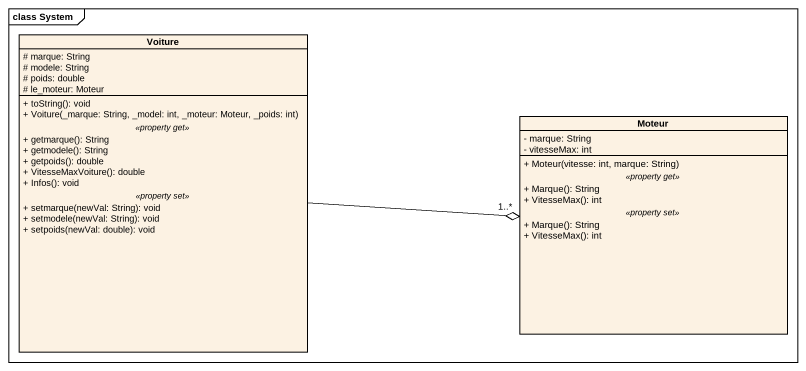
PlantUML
@startuml
mainframe class System
hide circle
hide empty members
skinparam classAttributeIconSize 0
class Voiture {
  # marque: String
  # modele: String
  # poids: double
  # le_moteur: Moteur
  --
  + toString(): void
  + Voiture(_marque: String, _model: int, _moteur: Moteur, _poids: int)
  .. <<property get>> ..
  + getmarque(): String
  + getmodele(): String
  + getpoids(): double
  + VitesseMaxVoiture(): double
  + Infos(): void
  .. <<property set>> ..
  + setmarque(newVal: String): void
  + setmodele(newVal: String): void
  + setpoids(newVal: double): void
}
class Moteur {
  - marque: String
  - vitesseMax: int
  --
  + Moteur(vitesse: int, marque: String)
  .. <<property get>> ..
  + Marque(): String
  + VitesseMax(): int
  .. <<property set>> ..
  + Marque(): String
  + VitesseMax(): int
}
Voiture -right-o "1..*" Moteur
@enduml
